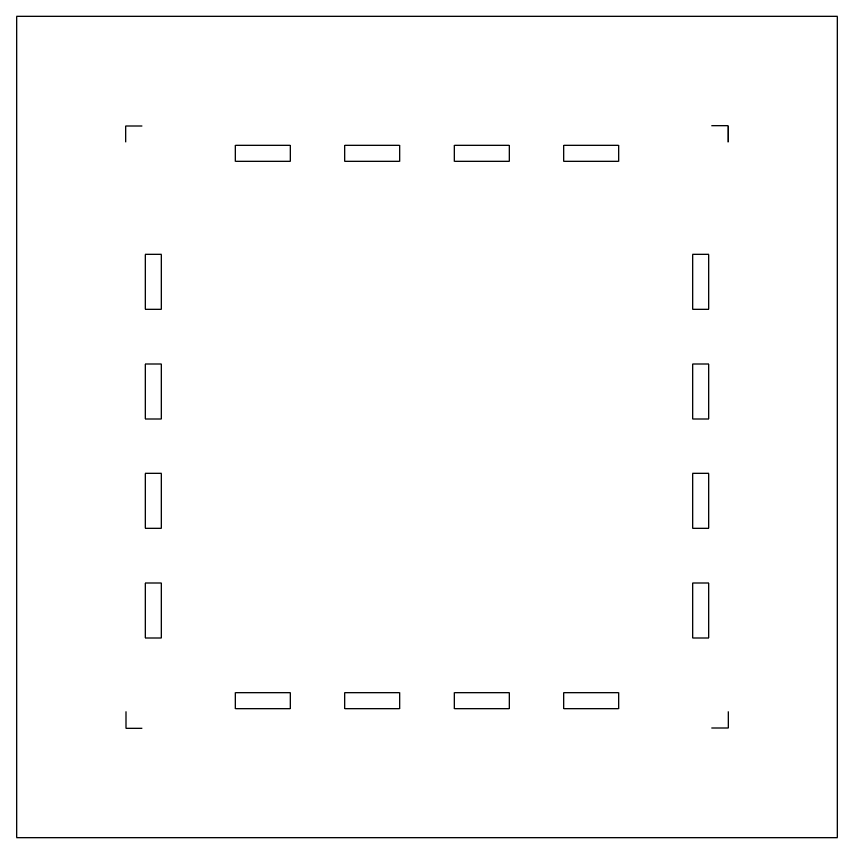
# Model space of a CAD drawing. Header units: millimetres. Extents: x 20 to 587, y 13 to 398.
# Drawn here: x 432.7 to 582.7, y 25.2 to 175.2 of the extents above; entities that cross this region are included whole.
import ezdxf

# ---------------------------------------------------------------- set-up
doc = ezdxf.new("R2010")
doc.units = ezdxf.units.MM

msp = doc.modelspace()

# ---------------------------------------------------------------- linework, layer by layer
at = {"color": 7, "true_color": 0xffffff}
for p, q in [((582.71, 175.18), (432.71, 175.18)), ((432.71, 175.18), (432.71, 25.18)), ((582.71, 25.18), (582.71, 175.18)), ((452.71, 152.18), (452.71, 155.18)), ((452.71, 155.18), (455.71, 155.18)), ((562.71, 155.18), (559.71, 155.18)), ((562.71, 155.18), (562.71, 152.18)), ((562.71, 152.18), (562.71, 155.18)), ((472.71, 150.18), (472.71, 151.68)), ((472.71, 151.68), (482.71, 151.68)), ((482.71, 151.68), (482.71, 148.68)), ((492.71, 150.18), (492.71, 151.68)), ((492.71, 151.68), (502.71, 151.68)), ((502.71, 151.68), (502.71, 148.68)), ((512.71, 150.18), (512.71, 151.68)), ((512.71, 151.68), (522.71, 151.68)), ((522.71, 151.68), (522.71, 148.68)), ((532.71, 150.18), (532.71, 151.68)), ((532.71, 151.68), (542.71, 151.68)), ((542.71, 151.68), (542.71, 148.68)), ((472.71, 148.68), (472.71, 150.18)), ((492.71, 148.68), (492.71, 150.18)), ((512.71, 148.68), (512.71, 150.18)), ((532.71, 148.68), (532.71, 150.18)), ((482.71, 148.68), (472.71, 148.68)), ((502.71, 148.68), (492.71, 148.68)), ((522.71, 148.68), (512.71, 148.68)), ((542.71, 148.68), (532.71, 148.68)), ((457.71, 131.68), (456.21, 131.68)), ((456.21, 131.68), (456.21, 121.68)), ((459.21, 131.68), (457.71, 131.68)), ((459.21, 121.68), (459.21, 131.68)), ((557.71, 131.68), (556.21, 131.68)), ((556.21, 131.68), (556.21, 121.68)), ((559.21, 131.68), (557.71, 131.68)), ((559.21, 121.68), (559.21, 131.68)), ((456.21, 121.68), (459.21, 121.68)), ((556.21, 121.68), (559.21, 121.68)), ((457.71, 111.68), (456.21, 111.68)), ((456.21, 111.68), (456.21, 101.68)), ((459.21, 111.68), (457.71, 111.68)), ((459.21, 101.68), (459.21, 111.68)), ((557.71, 111.68), (556.21, 111.68)), ((556.21, 111.68), (556.21, 101.68)), ((559.21, 111.68), (557.71, 111.68)), ((559.21, 101.68), (559.21, 111.68)), ((456.21, 101.68), (459.21, 101.68)), ((556.21, 101.68), (559.21, 101.68)), ((457.71, 91.68), (456.21, 91.68)), ((456.21, 91.68), (456.21, 81.68)), ((459.21, 91.68), (457.71, 91.68)), ((459.21, 81.68), (459.21, 91.68)), ((557.71, 91.68), (556.21, 91.68)), ((556.21, 91.68), (556.21, 81.68)), ((559.21, 91.68), (557.71, 91.68)), ((559.21, 81.68), (559.21, 91.68)), ((456.21, 81.68), (459.21, 81.68)), ((556.21, 81.68), (559.21, 81.68)), ((457.71, 71.68), (456.21, 71.68)), ((456.21, 71.68), (456.21, 61.68)), ((459.21, 71.68), (457.71, 71.68)), ((459.21, 61.68), (459.21, 71.68)), ((557.71, 71.68), (556.21, 71.68)), ((556.21, 71.68), (556.21, 61.68)), ((559.21, 71.68), (557.71, 71.68)), ((559.21, 61.68), (559.21, 71.68)), ((456.21, 61.68), (459.21, 61.68)), ((556.21, 61.68), (559.21, 61.68)), ((472.71, 50.18), (472.71, 51.68)), ((472.71, 51.68), (482.71, 51.68)), ((482.71, 51.68), (482.71, 48.68)), ((492.71, 50.18), (492.71, 51.68)), ((492.71, 51.68), (502.71, 51.68)), ((502.71, 51.68), (502.71, 48.68)), ((512.71, 50.18), (512.71, 51.68)), ((512.71, 51.68), (522.71, 51.68)), ((522.71, 51.68), (522.71, 48.68)), ((532.71, 50.18), (532.71, 51.68)), ((532.71, 51.68), (542.71, 51.68)), ((542.71, 51.68), (542.71, 48.68)), ((472.71, 48.68), (472.71, 50.18)), ((492.71, 48.68), (492.71, 50.18)), ((512.71, 48.68), (512.71, 50.18)), ((532.71, 48.68), (532.71, 50.18)), ((452.71, 48.18), (452.71, 45.18)), ((482.71, 48.68), (472.71, 48.68)), ((502.71, 48.68), (492.71, 48.68)), ((522.71, 48.68), (512.71, 48.68)), ((542.71, 48.68), (532.71, 48.68)), ((562.71, 48.18), (562.71, 45.18)), ((452.71, 45.18), (455.71, 45.18)), ((562.71, 45.18), (559.71, 45.18)), ((432.71, 25.18), (582.71, 25.18))]:
    msp.add_line(p, q, dxfattribs=at)

doc.saveas('drawing.dxf')
